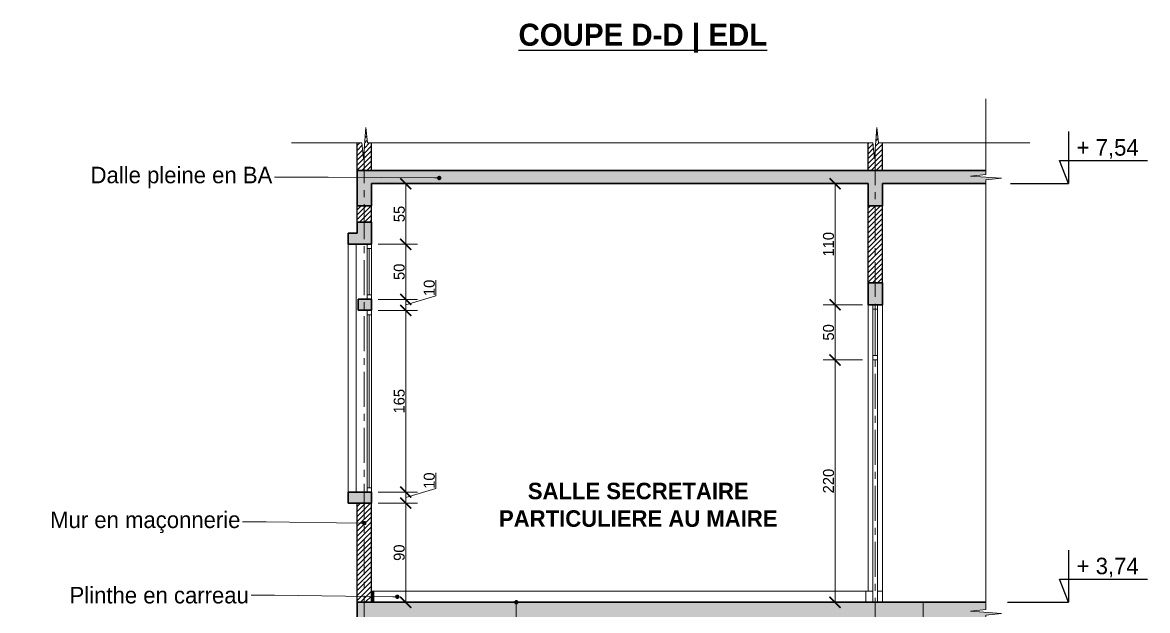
# Model space of a CAD drawing. Header units: centimetres. Extents: x -15293 to 11572, y -4790 to 2619.
# Drawn here: x 4316 to 5338, y 676 to 1210 of the extents above; entities that cross this region are included whole.
import ezdxf
from ezdxf import colors
from ezdxf.entities.mleader import LeaderData, LeaderLine
from ezdxf.math import Vec2, Vec3

# ---------------------------------------------------------------- set-up
doc = ezdxf.new("R2010")
doc.units = ezdxf.units.CM
doc.linetypes.add('Axe', pattern=[1093.611073, 529.166651, -211.666656, 141.111112, -211.666656])
doc.linetypes.add('CENTER', pattern=[50.8, 31.75, -6.35, 6.35, -6.35])
doc.layers.get('0').update_dxf_attribs({"lineweight": 0})
for name, color, linetype, lineweight in [('Hachure', 7, 'Continuous', 30), ('Partie coupée', 7, 'Continuous', 30), ('Symbole de rupture', 6, 'Continuous', 0), ('TSJ_MENUISERIE', 150, 'Continuous', 15), ('TSJ_MUR', 1, 'Continuous', 30), ('TSJ_VUE', 5, 'Continuous', 13)]:
    doc.layers.add(name, color=color, linetype=linetype, lineweight=lineweight)
for name, color, linetype in [('Plinthe', 7, 'Continuous'), ('TSJ_COTATION', 144, 'Continuous'), ('TSJ_TEXTE', 6, 'Continuous')]:
    doc.layers.add(name, color=color, linetype=linetype)
for name, color, linetype, lineweight, true_color in [('TSJ_AXE', 7, 'CENTER', 0, 0xb80000), ('TSJ_COUPE', 7, 'Continuous', 35, 0xff4747), ('TSJ_HACHURE', 7, 'Axe', 0, 0x969696)]:
    doc.layers.add(name, color=color, linetype=linetype, lineweight=lineweight, true_color=true_color)
doc.styles.get("Standard").update_dxf_attribs({"font": 'GOTHIC.TTF'})
doc.dimstyles.new('ISO-25', dxfattribs={"dimtxt": 10, "dimasz": 10, "dimexe": 10.625, "dimexo": 5, "dimtad": 1, "dimtxsty": 'Standard', "dimblk": 'ARCHTICK', "dimcen": 8, "dimadec": 0, "dimazin": 0, "dimtfac": 1, "dimtmove": 0, "dimatfit": 3, "dimldrblk": 'ARCHTICK', "dimfxl": 25, "dimfxlon": 1, "dimlwd": 9, "dimlwe": 9, "dimarcsym": 0})

# ---------------------------------------------------------------- blocks, each defined once
blk = doc.blocks.new('_Dot')
at = {"color": 0, "linetype": 'ByBlock', "lineweight": -2}
blk.add_line((-0.5, 0), (-1, 0), dxfattribs=at)
at = {"color": 0, "linetype": 'ByBlock', "const_width": 0.5}
blk.add_lwpolyline([(-0.25, 0, 1), (0.25, 0, 1)], format="xyb", close=True, dxfattribs=at)
blk = doc.blocks.new('_ArchTick')
at = {"color": 0, "linetype": 'ByBlock', "const_width": 0.15}
blk.add_lwpolyline([(-0.5, -0.5), (0.5, 0.5)], dxfattribs=at)
blk = doc.blocks.new('*D83')
at = {"layer": 'Defpoints', "color": 0, "transparency": 16777216}
for p in [(5053.9, 903.4), (5088.4, 903.4), (5083.9, 683.4)]:
    blk.add_point(p, dxfattribs=at)
at = {"layer": 'TSJ_COTATION', "color": 0, "lineweight": 9, "transparency": 16777216}
for p, q in [((5078.9, 903.4), (5043.2, 903.4)), ((5053.9, 683.4), (5053.9, 903.4)), ((5078.9, 683.4), (5043.2, 683.4))]:
    blk.add_line(p, q, dxfattribs=at)
at = {"layer": 'TSJ_COTATION', "color": 0, "lineweight": 9, "transparency": 16777216, "xscale": 10, "yscale": 10, "zscale": 10}
for p, rotation in [((5053.9, 903.4), 90), ((5053.9, 683.4), 270)]:
    blk.add_blockref('_ArchTick', p, dxfattribs=dict(at, rotation=rotation))
at = {"layer": 'TSJ_COTATION', "color": 0, "transparency": 16777216, "insert": (5048, 793.4), "char_height": 10, "attachment_point": 5, "rotation": 90}
blk.add_mtext('220', dxfattribs=at)
blk = doc.blocks.new('*D84')
at = {"layer": 'Defpoints', "color": 0, "transparency": 16777216}
for p in [(5053.9, 953.4), (5083.9, 953.4), (5088.4, 903.4)]:
    blk.add_point(p, dxfattribs=at)
at = {"layer": 'TSJ_COTATION', "color": 0, "lineweight": 9, "transparency": 16777216}
for p, q in [((5078.9, 953.4), (5043.2, 953.4)), ((5053.9, 903.4), (5053.9, 953.4)), ((5078.9, 903.4), (5043.2, 903.4))]:
    blk.add_line(p, q, dxfattribs=at)
at = {"layer": 'TSJ_COTATION', "color": 0, "lineweight": 9, "transparency": 16777216, "xscale": 10, "yscale": 10, "zscale": 10}
for p, rotation in [((5053.9, 953.4), 90), ((5053.9, 903.4), 270)]:
    blk.add_blockref('_ArchTick', p, dxfattribs=dict(at, rotation=rotation))
at = {"layer": 'TSJ_COTATION', "color": 0, "transparency": 16777216, "insert": (5048, 928.4), "char_height": 10, "attachment_point": 5, "rotation": 90}
blk.add_mtext('50', dxfattribs=at)
blk = doc.blocks.new('*D85')
at = {"layer": 'Defpoints', "color": 0, "transparency": 16777216}
for p in [(5053.9, 1063.4), (5083.9, 1063.4), (5083.9, 953.4)]:
    blk.add_point(p, dxfattribs=at)
at = {"layer": 'TSJ_COTATION', "color": 0, "lineweight": 9, "transparency": 16777216}
for p, q in [((5078.9, 1063.4), (5043.2, 1063.4)), ((5053.9, 953.4), (5053.9, 1063.4)), ((5078.9, 953.4), (5043.2, 953.4))]:
    blk.add_line(p, q, dxfattribs=at)
at = {"layer": 'TSJ_COTATION', "color": 0, "lineweight": 9, "transparency": 16777216, "xscale": 10, "yscale": 10, "zscale": 10}
for p, rotation in [((5053.9, 1063.4), 90), ((5053.9, 953.4), 270)]:
    blk.add_blockref('_ArchTick', p, dxfattribs=dict(at, rotation=rotation))
at = {"layer": 'TSJ_COTATION', "color": 0, "transparency": 16777216, "insert": (5048, 1008.4), "char_height": 10, "attachment_point": 5, "rotation": 90}
blk.add_mtext('110', dxfattribs=at)
blk = doc.blocks.new('*D86')
at = {"layer": 'Defpoints', "color": 0, "transparency": 16777216}
for p in [(4632.9, 773.4), (4664, 773.4), (4632.9, 683.4)]:
    blk.add_point(p, dxfattribs=at)
at = {"layer": 'TSJ_COTATION', "color": 0, "lineweight": 9, "transparency": 16777216}
for p, q in [((4639, 773.4), (4674.6, 773.4)), ((4664, 683.4), (4664, 773.4)), ((4639, 683.4), (4674.6, 683.4))]:
    blk.add_line(p, q, dxfattribs=at)
at = {"layer": 'TSJ_COTATION', "color": 0, "lineweight": 9, "transparency": 16777216, "xscale": 10, "yscale": 10, "zscale": 10}
for p, rotation in [((4664, 773.4), 90), ((4664, 683.4), 270)]:
    blk.add_blockref('_ArchTick', p, dxfattribs=dict(at, rotation=rotation))
at = {"layer": 'TSJ_COTATION', "color": 0, "transparency": 16777216, "insert": (4658.1, 728.4), "char_height": 10, "attachment_point": 5, "rotation": 90}
blk.add_mtext('90', dxfattribs=at)
blk = doc.blocks.new('*D87')
at = {"layer": 'Defpoints', "color": 0, "transparency": 16777216}
for p in [(4632.9, 948.4), (4664, 948.4), (4632.9, 783.4)]:
    blk.add_point(p, dxfattribs=at)
at = {"layer": 'TSJ_COTATION', "color": 0, "lineweight": 9, "transparency": 16777216}
for p, q in [((4639, 948.4), (4674.6, 948.4)), ((4664, 783.4), (4664, 948.4)), ((4639, 783.4), (4674.6, 783.4))]:
    blk.add_line(p, q, dxfattribs=at)
at = {"layer": 'TSJ_COTATION', "color": 0, "lineweight": 9, "transparency": 16777216, "xscale": 10, "yscale": 10, "zscale": 10}
for p, rotation in [((4664, 948.4), 90), ((4664, 783.4), 270)]:
    blk.add_blockref('_ArchTick', p, dxfattribs=dict(at, rotation=rotation))
at = {"layer": 'TSJ_COTATION', "color": 0, "transparency": 16777216, "insert": (4658.1, 865.9), "char_height": 10, "attachment_point": 5, "rotation": 90}
blk.add_mtext('165', dxfattribs=at)
blk = doc.blocks.new('*D88')
at = {"layer": 'Defpoints', "color": 0, "transparency": 16777216}
for p in [(4632.9, 958.4), (4664, 958.4), (4632.9, 948.4)]:
    blk.add_point(p, dxfattribs=at)
at = {"layer": 'TSJ_COTATION', "color": 0, "lineweight": 9, "transparency": 16777216}
for p, q in [((4691.3, 961.6), (4691.3, 975.9)), ((4664, 953.4), (4691.3, 961.6)), ((4639, 958.4), (4674.6, 958.4)), ((4664, 948.4), (4664, 958.4)), ((4639, 948.4), (4674.6, 948.4))]:
    blk.add_line(p, q, dxfattribs=at)
at = {"layer": 'TSJ_COTATION', "color": 0, "lineweight": 9, "transparency": 16777216, "xscale": 10, "yscale": 10, "zscale": 10}
for p, rotation in [((4664, 958.4), 90), ((4664, 948.4), 270)]:
    blk.add_blockref('_ArchTick', p, dxfattribs=dict(at, rotation=rotation))
at = {"layer": 'TSJ_COTATION', "color": 0, "transparency": 16777216, "insert": (4685.4, 968.8), "char_height": 10, "attachment_point": 5, "rotation": 90}
blk.add_mtext('10', dxfattribs=at)
blk = doc.blocks.new('*D89')
at = {"layer": 'Defpoints', "color": 0, "transparency": 16777216}
for p in [(4632.9, 1008.4), (4664, 1008.4), (4632.9, 958.4)]:
    blk.add_point(p, dxfattribs=at)
at = {"layer": 'TSJ_COTATION', "color": 0, "lineweight": 9, "transparency": 16777216}
for p, q in [((4639, 1008.4), (4674.6, 1008.4)), ((4664, 958.4), (4664, 1008.4)), ((4639, 958.4), (4674.6, 958.4))]:
    blk.add_line(p, q, dxfattribs=at)
at = {"layer": 'TSJ_COTATION', "color": 0, "lineweight": 9, "transparency": 16777216, "xscale": 10, "yscale": 10, "zscale": 10}
for p, rotation in [((4664, 1008.4), 90), ((4664, 958.4), 270)]:
    blk.add_blockref('_ArchTick', p, dxfattribs=dict(at, rotation=rotation))
at = {"layer": 'TSJ_COTATION', "color": 0, "transparency": 16777216, "insert": (4658.1, 983.4), "char_height": 10, "attachment_point": 5, "rotation": 90}
blk.add_mtext('50', dxfattribs=at)
blk = doc.blocks.new('*D90')
at = {"layer": 'Defpoints', "color": 0, "transparency": 16777216}
for p in [(4632.9, 1063.4), (4664, 1063.4), (4632.9, 1008.4)]:
    blk.add_point(p, dxfattribs=at)
at = {"layer": 'TSJ_COTATION', "color": 0, "lineweight": 9, "transparency": 16777216}
for p, q in [((4639, 1063.4), (4674.6, 1063.4)), ((4664, 1008.4), (4664, 1063.4)), ((4639, 1008.4), (4674.6, 1008.4))]:
    blk.add_line(p, q, dxfattribs=at)
at = {"layer": 'TSJ_COTATION', "color": 0, "lineweight": 9, "transparency": 16777216, "xscale": 10, "yscale": 10, "zscale": 10}
for p, rotation in [((4664, 1063.4), 90), ((4664, 1008.4), 270)]:
    blk.add_blockref('_ArchTick', p, dxfattribs=dict(at, rotation=rotation))
at = {"layer": 'TSJ_COTATION', "color": 0, "transparency": 16777216, "insert": (4658.2, 1035.9), "char_height": 10, "attachment_point": 5, "rotation": 90}
blk.add_mtext('55', dxfattribs=at)
blk = doc.blocks.new('*D91')
at = {"layer": 'Defpoints', "color": 0, "transparency": 16777216}
for p in [(4632.9, 783.4), (4664, 783.4), (4632.9, 773.4)]:
    blk.add_point(p, dxfattribs=at)
at = {"layer": 'TSJ_COTATION', "color": 0, "lineweight": 9, "transparency": 16777216}
for p, q in [((4691.3, 786.6), (4691.3, 800.9)), ((4639, 783.4), (4674.6, 783.4)), ((4664, 778.4), (4691.3, 786.6)), ((4664, 773.4), (4664, 783.4)), ((4639, 773.4), (4674.6, 773.4))]:
    blk.add_line(p, q, dxfattribs=at)
at = {"layer": 'TSJ_COTATION', "color": 0, "lineweight": 9, "transparency": 16777216, "xscale": 10, "yscale": 10, "zscale": 10}
for p, rotation in [((4664, 783.4), 90), ((4664, 773.4), 270)]:
    blk.add_blockref('_ArchTick', p, dxfattribs=dict(at, rotation=rotation))
at = {"layer": 'TSJ_COTATION', "color": 0, "transparency": 16777216, "insert": (4685.4, 793.8), "char_height": 10, "attachment_point": 5, "rotation": 90}
blk.add_mtext('10', dxfattribs=at)
blk = doc.blocks.new('Marque de rupture')
at = {"layer": 'Symbole de rupture', "lineweight": 20}
for p, q in [((0, -3.6), (0, 20.4)), ((0, -3.6), (-14.1, -5.1)), ((14.1, -7.1), (-14.1, -5.1)), ((0, -8.6), (14.1, -7.1)), ((0, -8.6), (0, -32.6))]:
    blk.add_line(p, q, dxfattribs=at)

msp = doc.modelspace()

# ---------------------------------------------------------------- hatches: boundary and pattern name
at = {"layer": 'Hachure', "true_color": 0xcd6928}
h = msp.add_hatch(color=32, dxfattribs=at)
h.dxf.hatch_style = 1
h.paths.add_polyline_path([(4634.856, 693.441), (4632.856, 693.441), (4632.856, 683.441), (4634.856, 683.441)])
at = {"layer": 'TSJ_HACHURE', "lineweight": 0, "true_color": 0xc7c8ca}
h = msp.add_hatch(dxfattribs=at)
h.set_pattern_fill('ANSI31', color=9)
h.set_pattern_definition([(45, (396.635, 0), (-2.245064, 2.245064), [])])
h.paths.add_polyline_path([(5133.856, 279.441), (5120.356, 279.441), (5120.356, 219.441), (5133.856, 219.441)])
h.paths.add_polyline_path([(5140.356, 279.441), (5133.856, 279.441), (5133.856, 219.441), (5134.009, 219.441), (5134.856, 231.408), (5136.125, 219.441), (5140.356, 219.441)])
h.paths.add_polyline_path([(4639.856, 279.441), (4626.356, 279.441), (4626.356, 219.441), (4639.856, 219.441)])
h.paths.add_polyline_path([(4626.356, 279.441), (4619.856, 279.441), (4619.856, 219.441), (4623.654, 219.441), (4624.923, 231.408), (4625.77, 219.441), (4626.356, 219.441)])
h.paths.add_polyline_path([(5096.856, 1100.441), (5093.288, 1100.441), (5091.788, 1114.583), (5089.788, 1086.3), (5088.288, 1100.441), (5083.856, 1100.441), (5083.856, 1075.441), (5096.856, 1075.441)])
h.paths.add_polyline_path([(4632.856, 1100.441), (4629.288, 1100.441), (4627.788, 1114.583), (4625.788, 1086.3), (4624.288, 1100.441), (4619.856, 1100.441), (4619.856, 1075.441), (4632.856, 1075.441)])
h.paths.add_polyline_path([(5140.356, 611.441), (5127.356, 611.441), (5127.356, 549.441), (5140.356, 549.441)])
h.paths.add_polyline_path([(4632.856, 399.441), (4619.856, 399.441), (4619.856, 309.441), (4632.856, 309.441)])
h.paths.add_polyline_path([(5096.856, 1043.441), (5083.856, 1043.441), (5083.856, 973.441), (5096.856, 973.441)])
h.paths.add_polyline_path([(4632.856, 1043.441), (4620.207, 1043.441), (4619.856, 1043.295), (4619.856, 1028.441), (4632.856, 1028.441)])
h.paths.add_polyline_path([(4632.856, 773.441), (4619.856, 773.441), (4619.856, 683.441), (4632.856, 683.441)])
at = {"layer": 'TSJ_HACHURE'}
h = msp.add_hatch(color=256, dxfattribs=at)
h.dxf.hatch_style = 1
h.paths.add_polyline_path([(4626.356, 309.441), (4619.856, 309.441), (4619.856, 279.441), (4626.356, 279.441)])
h.paths.add_polyline_path([(4639.856, 309.441), (4626.356, 309.441), (4626.356, 279.441), (4639.856, 279.441)])
h.paths.add_polyline_path([(5133.856, 309.441), (5120.356, 309.441), (5120.356, 279.441), (5133.856, 279.441)])
h.paths.add_polyline_path([(5140.356, 309.441), (5133.856, 309.441), (5133.856, 279.441), (5140.356, 279.441)])
h.paths.add_polyline_path([(5190.856, 676.874), (5190.856, 683.441), (4619.856, 683.441), (4619.856, 644.441), (4611.856, 644.441), (4611.856, 634.441), (4632.856, 634.441), (4632.856, 668.441), (5083.856, 668.441), (5083.856, 651.441), (5096.856, 651.441), (5096.856, 668.441), (5127.356, 668.441), (5127.356, 651.441), (5140.356, 651.441), (5140.356, 668.441), (5190.856, 668.441), (5190.856, 671.874), (5204.997, 673.374), (5176.714, 675.374)])
h.paths.add_polyline_path([(5140.356, 549.441), (5127.356, 549.441), (5127.356, 529.441), (5140.356, 529.441)])
h.paths.add_polyline_path([(4632.856, 584.441), (4620.856, 584.441), (4620.856, 574.441), (4632.856, 574.441)])
h.paths.add_polyline_path([(4632.856, 409.441), (4611.856, 409.441), (4611.856, 399.441), (4632.856, 399.441)])
h.paths.add_polyline_path([(5176.714, 1070.374), (5190.856, 1071.874), (5190.856, 1075.441), (4619.856, 1075.441), (4619.856, 1043.441), (4632.856, 1043.441), (4632.856, 1063.441), (5083.856, 1063.441), (5083.856, 1043.441), (5096.856, 1043.441), (5096.856, 1063.441), (5190.856, 1063.441), (5190.856, 1066.874), (5204.997, 1068.374)])
h.paths.add_polyline_path([(5096.856, 973.441), (5083.856, 973.441), (5083.856, 953.441), (5096.856, 953.441)])
h.paths.add_polyline_path([(4632.856, 1028.441), (4619.856, 1028.441), (4619.856, 1018.441), (4611.856, 1018.441), (4611.856, 1008.441), (4632.856, 1008.441)])
h.paths.add_polyline_path([(4632.856, 958.441), (4628.856, 958.441), (4620.856, 958.441), (4620.856, 948.441), (4632.856, 948.441)])
h.paths.add_polyline_path([(4632.856, 783.441), (4611.856, 783.441), (4611.856, 773.441), (4632.856, 773.441)])

# ---------------------------------------------------------------- linework, layer by layer
at = {"layer": 'Partie coupée'}
for p, q in [((4619.856, 1075.441), (4619.856, 1100.441)), ((4619.856, 1018.441), (4619.856, 1028.441)), ((4632.856, 1008.441), (4632.856, 1028.441))]:
    msp.add_line(p, q, dxfattribs=at)
at = {"layer": 'Plinthe', "lineweight": 30}
for p, q in [((4632.856, 693.441), (4634.856, 693.441)), ((4634.856, 693.441), (4634.856, 683.441))]:
    msp.add_line(p, q, dxfattribs=at)
at = {"layer": 'Symbole de rupture', "lineweight": 0}
for p, q in [((5190.856, 1095.874), (5190.856, 1140.441)), ((4600.288, 1100.441), (4560.288, 1100.441)), ((5064.288, 1100.441), (4653.288, 1100.441)), ((5117.288, 1100.441), (5230.856, 1100.441)), ((5190.856, 700.874), (5190.856, 1042.874))]:
    msp.add_line(p, q, dxfattribs=at)
at = {"layer": 'TSJ_AXE'}
for p, q in [((4626.356, 98.705), (4626.356, 1094.331)), ((5090.356, 1093.891), (5090.356, 169.143)), ((5133.856, 683.441), (5133.856, 96.77))]:
    msp.add_line(p, q, dxfattribs=at)
at = {"layer": 'TSJ_COTATION'}
for p, q in [((5213.233, 1063.441), (5265.856, 1063.441)), ((5210.581, 683.441), (5265.856, 683.441))]:
    msp.add_line(p, q, dxfattribs=at)
for points in [[(5265.856, 1110.781), (5265.856, 1063.441), (5257.654, 1084.424), (5337.654, 1084.424)], [(5265.856, 730.781), (5265.856, 683.441), (5257.654, 704.424), (5337.654, 704.424)]]:
    msp.add_lwpolyline(points, dxfattribs=at)
at = {"layer": 'TSJ_COUPE'}
for p, q in [((4619.856, 1075.441), (5190.856, 1075.441)), ((4619.856, 1043.441), (4619.856, 1075.441)), ((5083.856, 1063.441), (4632.856, 1063.441)), ((4632.856, 1043.441), (4632.856, 1063.441)), ((5083.856, 1043.441), (5083.856, 1063.441)), ((5190.856, 1063.441), (5096.856, 1063.441)), ((5096.856, 1043.441), (5096.856, 1063.441)), ((4619.856, 1043.441), (4632.856, 1043.441)), ((5096.856, 1043.441), (5083.856, 1043.441)), ((4619.856, 1018.441), (4619.856, 1028.441)), ((4632.856, 1028.441), (4619.856, 1028.441)), ((4632.856, 1008.441), (4632.856, 1028.441)), ((4619.856, 1018.441), (4611.856, 1018.441)), ((4611.856, 1018.441), (4611.856, 1008.441)), ((4632.856, 1008.441), (4611.856, 1008.441)), ((5096.856, 973.441), (5083.856, 973.441)), ((5083.856, 953.441), (5083.856, 973.441)), ((5096.856, 973.441), (5096.856, 953.441)), ((4632.856, 958.441), (4620.856, 958.441)), ((4620.856, 958.441), (4620.856, 948.441)), ((4632.856, 958.441), (4632.856, 948.441)), ((5096.856, 953.441), (5083.856, 953.441)), ((4632.856, 948.441), (4620.856, 948.441)), ((4632.856, 783.441), (4611.856, 783.441)), ((4611.856, 783.441), (4611.856, 773.441)), ((4632.856, 773.441), (4632.856, 783.441)), ((4632.856, 773.441), (4611.856, 773.441)), ((5190.856, 683.441), (4619.856, 683.441)), ((4619.856, 683.441), (4619.856, 644.441))]:
    msp.add_line(p, q, dxfattribs=at)
at = {"layer": 'TSJ_MENUISERIE', "lineweight": 9}
for p, q in [((4628.856, 1004.441), (4628.856, 962.441)), ((4632.856, 1004.441), (4632.856, 962.441)), ((4628.856, 944.441), (4628.856, 787.441)), ((4630.856, 944.441), (4630.856, 787.441)), ((4632.856, 944.441), (4632.856, 787.441)), ((5088.356, 949.441), (5088.356, 907.441)), ((5090.356, 949.441), (5090.356, 907.441)), ((5092.356, 949.441), (5092.356, 907.441)), ((5088.356, 683.441), (5088.356, 907.441)), ((5092.356, 683.441), (5092.356, 907.441))]:
    msp.add_line(p, q, dxfattribs=at)
at = {"layer": 'TSJ_MENUISERIE', "lineweight": 20}
msp.add_line((4630.856, 1004.441), (4630.856, 962.441), dxfattribs=at)
for points in [[(4632.856, 1008.441), (4632.856, 1004.441), (4628.856, 1004.441), (4628.856, 1008.441)], [(4628.856, 958.441), (4628.856, 962.441), (4632.856, 962.441), (4632.856, 958.441)]]:
    msp.add_lwpolyline(points, dxfattribs=at)
at = {"layer": 'TSJ_MENUISERIE', "lineweight": 9}
for points in [[(5092.356, 953.441), (5088.356, 953.441), (5088.356, 949.441), (5092.356, 949.441)], [(5092.356, 907.441), (5088.356, 907.441), (5088.356, 903.441), (5092.356, 903.441)]]:
    msp.add_lwpolyline(points, close=True, dxfattribs=at)
for points in [[(4632.856, 948.441), (4632.856, 944.441), (4628.856, 944.441), (4628.856, 948.441)], [(4628.856, 783.441), (4628.856, 787.441), (4632.856, 787.441), (4632.856, 783.441)]]:
    msp.add_lwpolyline(points, dxfattribs=at)
at = {"layer": 'TSJ_MUR'}
for p, q in [((4619.856, 1075.441), (4619.856, 1100.441)), ((4632.856, 1075.441), (4632.856, 1100.441)), ((5083.856, 1075.441), (5083.856, 1100.441)), ((5096.856, 1075.441), (5096.856, 1100.441)), ((4619.856, 1028.441), (4619.856, 1043.441)), ((4632.856, 1028.441), (4632.856, 1043.441)), ((5083.856, 973.441), (5083.856, 1043.441)), ((5096.856, 973.441), (5096.856, 1043.441)), ((4619.856, 683.441), (4619.856, 773.441)), ((4632.856, 683.441), (4632.856, 773.441))]:
    msp.add_line(p, q, dxfattribs=at)
at = {"layer": 'TSJ_VUE', "lineweight": 9}
for p, q in [((4611.856, 1008.441), (4611.856, 783.441)), ((4618.856, 783.441), (4618.856, 1008.441)), ((5083.856, 953.441), (5083.856, 693.441)), ((5096.856, 953.441), (5096.856, 683.441)), ((4634.856, 693.441), (5088.356, 693.441)), ((5083.856, 693.441), (5081.856, 693.441)), ((5081.856, 693.441), (5081.856, 683.441)), ((5092.356, 693.441), (5096.856, 693.441))]:
    msp.add_line(p, q, dxfattribs=at)

# ---------------------------------------------------------------- block references
at = {"rotation": 270}
for p in [(4632.856, 1100.441), (5096.856, 1100.441)]:
    msp.add_blockref('Marque de rupture', p, dxfattribs=at)
msp.add_blockref('Marque de rupture', (5190.856, 680.441))
at = {"layer": 'Symbole de rupture', "lineweight": 0}
msp.add_blockref('Marque de rupture', (5190.856, 1075.441), dxfattribs=at)

# ---------------------------------------------------------------- texts
at = {"layer": 'TSJ_COTATION', "char_height": 15, "attachment_point": 5}
for s, insert in [('\\pi-45,l60,t60;+ 7,54', (5293.974, 1094.949)), ('\\pi-45,l60,t60;+ 3,74', (5293.974, 714.949))]:
    msp.add_mtext_dynamic_manual_height_columns(s, width=111.60365, gutter_width=12.5, heights=[0], dxfattribs=dict(at, insert=insert))
at = {"layer": 'TSJ_TEXTE', "attachment_point": 5}
for s, width, heights, insert, char_height in [('{\\fCentury Gothic|b1|i0|c0|p34;\\LCOUPE D-D | EDL}', 410.54056, [2.167], (4879.356, 1195.427), 20), ('{\\fCentury Gothic|b1|i0|c0|p34;SALLE SECRETAIRE\\PPARTICULIERE AU MAIRE}', 479.47189, [68.467], (4875.163, 771.808), 15)]:
    msp.add_mtext_dynamic_manual_height_columns(s, width=width, gutter_width=12.5, heights=heights, dxfattribs=dict(at, insert=insert, char_height=char_height))

# ---------------------------------------------------------------- dimensions: what is measured, and where the dimension line sits
at = {"layer": 'TSJ_COTATION'}
for base, p1, p2, angle, picture, middle in [((4663.993, 1063.441), (4632.856, 1008.441), (4632.856, 1063.441), 270, '*D90', (4658.242, 1035.941)), ((5053.856, 1063.441), (5083.856, 953.441), (5083.856, 1063.441), 90, '*D85', (5047.979, 1008.441)), ((4663.993, 1008.441), (4632.856, 958.441), (4632.856, 1008.441), 270, '*D89', (4658.117, 983.441)), ((4663.993, 958.441), (4632.856, 948.441), (4632.856, 958.441), 270, '*D88', (4685.434, 962.262)), ((4663.993, 948.441), (4632.856, 783.441), (4632.856, 948.441), 270, '*D87', (4658.117, 865.941)), ((5053.856, 953.441), (5088.356, 903.441), (5083.856, 953.441), 90, '*D84', (5047.979, 928.441)), ((5053.856, 903.441), (5083.856, 683.441), (5088.356, 903.441), 90, '*D83', (5047.979, 793.441)), ((4663.993, 783.441), (4632.856, 773.441), (4632.856, 783.441), 270, '*D91', (4685.434, 787.262))]:
    dim = msp.add_linear_dim(base=base, p1=p1, p2=p2, angle=angle, dimstyle='ISO-25', override={"dimtmove": 1}, dxfattribs=at)
    dim.commit()
    dim.dimension.update_dxf_attribs({"geometry": picture, "text_midpoint": middle})
dim = msp.add_aligned_dim(p1=(4632.856, 683.441), p2=(4632.856, 773.441), distance=-31.138, dimstyle='ISO-25', override={"dimtmove": 1}, dxfattribs=at)
dim.commit()
dim.dimension.update_dxf_attribs({"geometry": '*D86', "text_midpoint": (4658.117, 728.441)})

# ---------------------------------------------------------------- leaders
ml = msp.add_multileader_mtext('Standard', dxfattribs=at)
ml.set_content('Dalle pleine en BA', color=256)
ml.set_leader_properties(lineweight=0)
ml.set_arrow_properties(name='DOT')
ml.build(insert=Vec2(0, 0))
ctx = ml.context
ctx.base_point, ctx.char_height, ctx.plane_origin = Vec3(4357.824, 1069.244), 15, Vec3(4830.073, 1071.721)
ctx.text_align_type = 2
notes = []
notes.append((ctx, [(1, (1, 1, 0), (4593.494, 1069.244), (-1, 0), 48.673, [(0, [(4694.419, 1068.561)], 0, [])])]))
ctx.mtext.insert, ctx.mtext.alignment, ctx.mtext.flow_direction = Vec3(4542.822, 1078.773), 3, 5
ml = msp.add_multileader_mtext('Standard', dxfattribs=at)
ml.set_content('Mur en maçonnerie', color=256)
ml.set_leader_properties(lineweight=0)
ml.set_arrow_properties(name='DOT')
ml.build(insert=Vec2(0, 0))
ctx = ml.context
ctx.base_point, ctx.char_height, ctx.plane_origin = Vec3(4313.944, 756.332), 15, Vec3(4648.886, 758.226)
ctx.text_align_type = 2
notes.append((ctx, [(1, (1, 1, 0), (4537.202, 756.332), (-1, 0), 21.312, [(0, [(4626.356, 755.32)], 0, [])])]))
ctx.mtext.insert, ctx.mtext.alignment, ctx.mtext.flow_direction = Vec3(4513.891, 765.775), 3, 5
ml = msp.add_multileader_mtext('Standard', dxfattribs=at)
ml.set_content('Plinthe en carreau', color=256)
ml.set_leader_properties(lineweight=0)
ml.set_arrow_properties(name='DOT')
ml.build(insert=Vec2(0, 0))
ctx = ml.context
ctx.base_point, ctx.char_height, ctx.plane_origin = Vec3(4337.318, 689.708), 15, Vec3(4656.506, 691.602)
ctx.text_align_type = 2
notes.append((ctx, [(1, (1, 1, 0), (4544.822, 689.708), (-1, 0), 21.312, [(0, [(4656.356, 688.441)], 0, [])])]))
ctx.mtext.insert, ctx.mtext.alignment, ctx.mtext.flow_direction = Vec3(4521.51, 697.35), 3, 5
ml = msp.add_multileader_mtext('Standard', dxfattribs=at)
ml.set_content('Revêtement en carreau', color=256)
ml.set_leader_properties(lineweight=0)
ml.set_arrow_properties(name='DOT')
ml.build(insert=Vec2(0, 0))
ctx = ml.context
ctx.base_point, ctx.char_height, ctx.plane_origin = Vec3(4281.645, 646.855), 15, Vec3(4656.506, 648.426)
ctx.text_align_type = 2
notes.append((ctx, [(1, (1, 1, 0), (4764.41, 646.855), (-1, 0), 238.49, [(0, [(4764.41, 683.441)], 0, [])])]))
ctx.mtext.insert, ctx.mtext.alignment, ctx.mtext.flow_direction = Vec3(4523.92, 654.497), 3, 5
for ctx, leaders in notes:
    for number, flags, end, landing, length, lines in leaders:
        leader = LeaderData()
        leader.index, (leader.has_last_leader_line, leader.has_dogleg_vector, leader.attachment_direction) = number, flags
        leader.last_leader_point, leader.dogleg_vector, leader.dogleg_length = Vec3(end), Vec3(landing), length
        for number, points, colour, breaks in lines:
            line = LeaderLine()
            line.index, line.vertices, line.color, line.breaks = number, Vec3.list(points), colors.encode_raw_color(colour), breaks
            leader.lines.append(line)
        ctx.leaders.append(leader)

doc.saveas('drawing.dxf')
